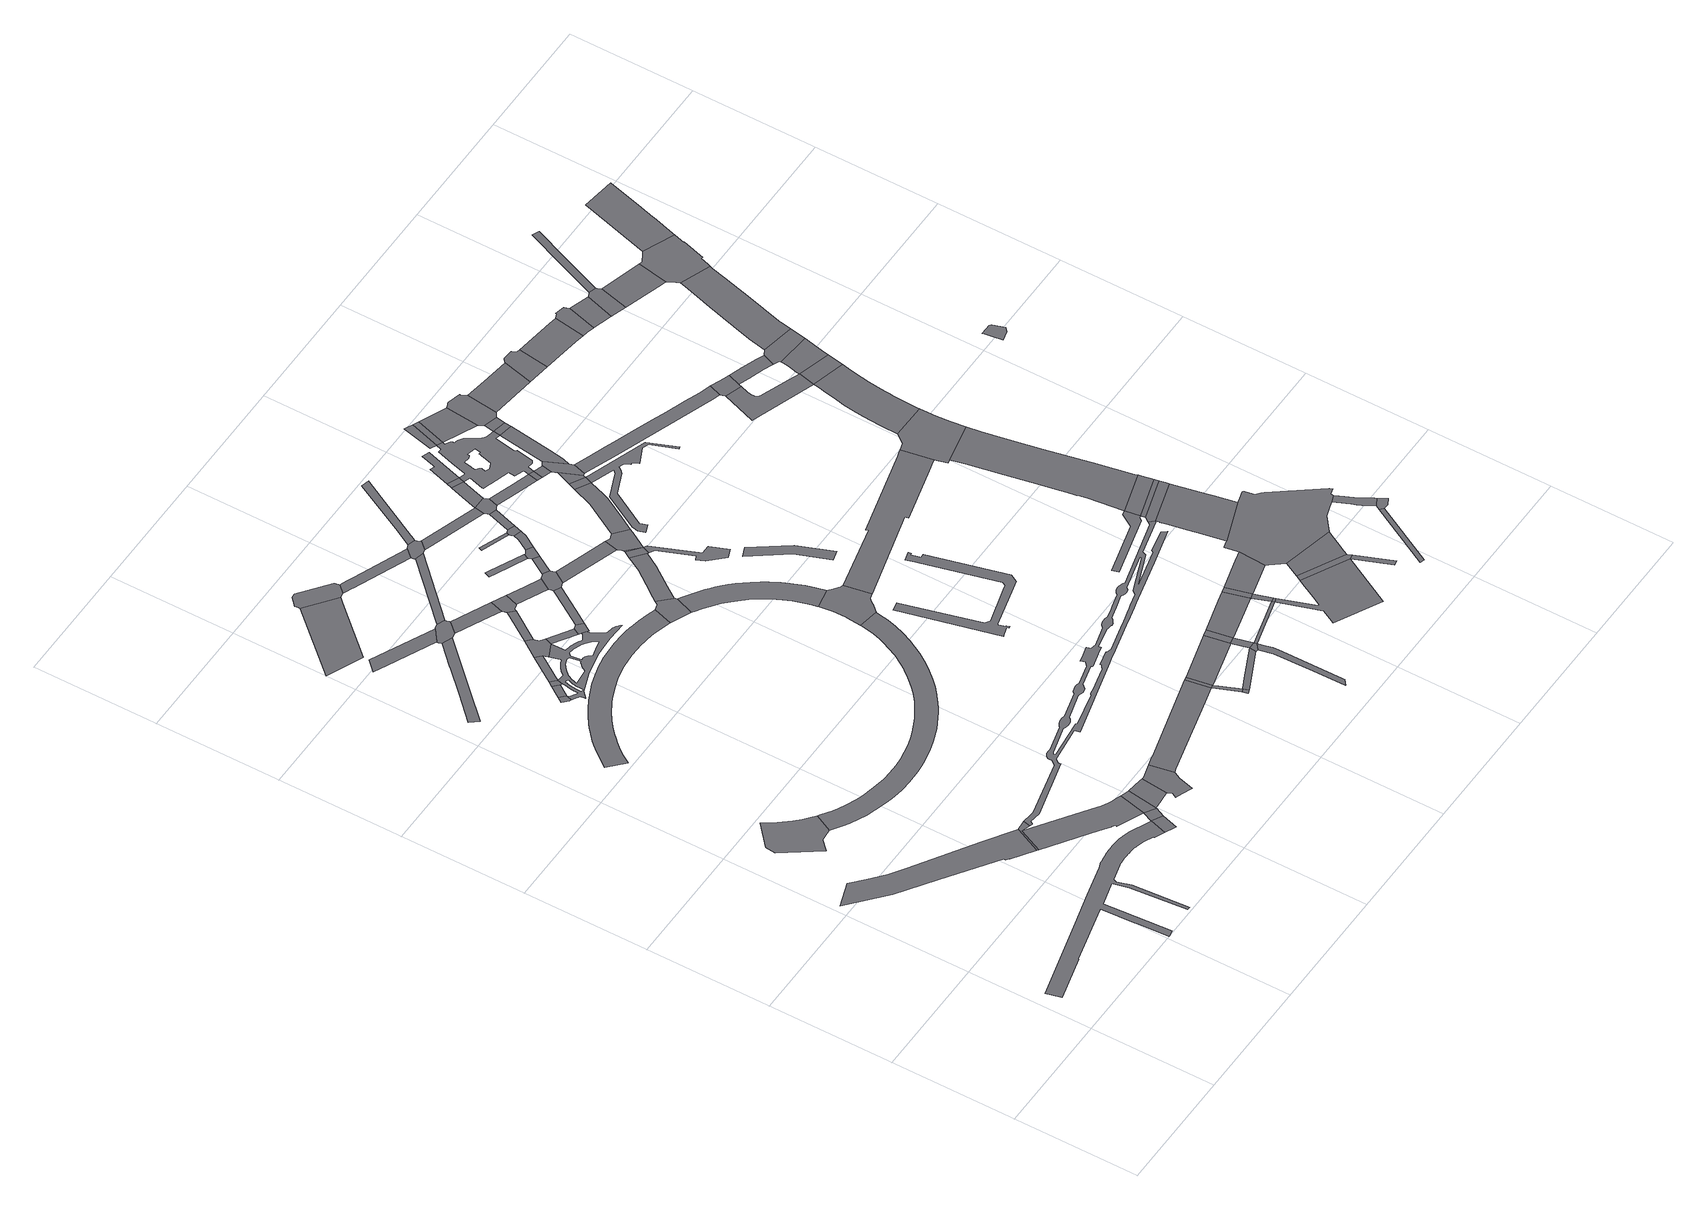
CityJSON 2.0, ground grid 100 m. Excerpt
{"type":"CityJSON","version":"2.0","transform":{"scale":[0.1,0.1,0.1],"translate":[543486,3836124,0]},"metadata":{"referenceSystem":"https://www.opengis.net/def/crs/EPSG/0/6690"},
"CityObjects":{
"road1":{"type":"Road","attributes":{"RoadStructureAttribute.sectionType":"1"},"geometry":[{"type":"MultiSurface","lod":"1","boundaries":[[[0,1,2,3,4,5,6,7,8,9,10,11,12,13,14,15,16,17,18,19,20,21,22,23,24,25,26,27,28,29,30,31,32,33,34,35,36,37,38,39,40,41,42,43,44,45,46,47,48,49,50,51,52,53,54,55,56,57,58,59,60,61,62,63,64,65,66,67,68,69]]]}]},
"road2":{"type":"Road","attributes":{"RoadStructureAttribute.sectionType":"1"},"geometry":[{"type":"MultiSurface","lod":"1","boundaries":[[[70,71,72,73,74,75,76,77,78,79,80,81,82,83,84,85]]]}]},
"road3":{"type":"Road","geometry":[{"type":"MultiSurface","lod":"1","boundaries":[[[86,87,88,89,90,91,92,93,94,95,96,97,98]]]}]},
"road4":{"type":"Road","attributes":{"RoadStructureAttribute.sectionType":"1"},"geometry":[{"type":"MultiSurface","lod":"1","boundaries":[[[99,85,84,100,101,102]]]}]},
"road5":{"type":"Road","geometry":[{"type":"MultiSurface","lod":"1","boundaries":[[[103,104,105,106,107,108,109,101,100,110,111,112,113,114,115,116,117,118]]]}]},
"road6":{"type":"Road","geometry":[{"type":"MultiSurface","lod":"1","boundaries":[[[69,68,119,120,121]]]}]},
"road7":{"type":"Road","attributes":{"RoadStructureAttribute.sectionType":"1"},"geometry":[{"type":"MultiSurface","lod":"1","boundaries":[[[122,123,124,125,126,127,128,129,130]]]}]},
"road8":{"type":"Road","geometry":[{"type":"MultiSurface","lod":"1","boundaries":[[[131,132,133,134,135]]]}]},
"road9":{"type":"Road","attributes":{"RoadStructureAttribute.sectionType":"1"},"geometry":[{"type":"MultiSurface","lod":"1","boundaries":[[[117,69,121,136]]]}]},
"road10":{"type":"Road","geometry":[{"type":"MultiSurface","lod":"1","boundaries":[[[137,131,135,138]]]}]},
"road11":{"type":"Road","geometry":[{"type":"MultiSurface","lod":"1","boundaries":[[[139,140,141,118,117,136,142,143]]]}]},
"road12":{"type":"Road","geometry":[{"type":"MultiSurface","lod":"1","boundaries":[[[144,137,138,145,146]]]}]},
"road13":{"type":"Road","attributes":{"RoadStructureAttribute.sectionType":"1"},"geometry":[{"type":"MultiSurface","lod":"1","boundaries":[[[147,148,149,150,151,152]]]}]},
"road14":{"type":"Road","attributes":{"function":"2","RoadStructureAttribute.sectionType":"1"},"geometry":[{"type":"MultiSurface","lod":"1","boundaries":[[[153,154,155,156,157]]]}]},
"road15":{"type":"Road","attributes":{"RoadStructureAttribute.sectionType":"1"},"geometry":[{"type":"MultiSurface","lod":"1","boundaries":[[[158,159,160,161,162,163,164,165,166,167,168,169,170,171,172,173,174,175,176,177,178,179,180,181,182,183,184,185,186,187,188,189,190,191,192,193,194,195,196,197,198,199,200,201,202,203,204,205,206,207,208,209,210]]]}]},
"road16":{"type":"Road","attributes":{"RoadStructureAttribute.sectionType":"1"},"geometry":[{"type":"MultiSurface","lod":"1","boundaries":[[[211,143,142,212,213,214,215,216]]]}]},
"road17":{"type":"Road","attributes":{"RoadStructureAttribute.sectionType":"1"},"geometry":[{"type":"MultiSurface","lod":"1","boundaries":[[[217,218,144,146,219]]]}]},
"road18":{"type":"Road","attributes":{"RoadStructureAttribute.sectionType":"1"},"geometry":[{"type":"MultiSurface","lod":"1","boundaries":[[[220,221,222,223,224,225,226,227,228,229,230,231,232,233,234,235,236,237,238,239,240,241,242,243,244,245,246,247,248,249,250,251,252,253,254,255,256,98,97,257,258,259,260,261,262,263,264,265,266,267,268,269,270,271,272,273,274,275,276,277,278,279,280,281,282,283,284,285,286,287,288,289,290]]]}]},
"road19":{"type":"Road","geometry":[{"type":"MultiSurface","lod":"1","boundaries":[[[291,292,293,294,216,215,295,296,297,298,299,300,301]]]}]},
"road20":{"type":"Road","geometry":[{"type":"MultiSurface","lod":"1","boundaries":[[[302,303,152,151,304,305,122,130,306,307,308,309,310,311]]]}]},
"road21":{"type":"Road","geometry":[{"type":"MultiSurface","lod":"1","boundaries":[[[312,217,219,313,314,315,316,317,318,319]]]}]},
"road22":{"type":"Road","attributes":{"RoadStructureAttribute.sectionType":"1"},"geometry":[{"type":"MultiSurface","lod":"1","boundaries":[[[145,320,321,322,323,324,325,326,327,328,329,330,331,135,134,332,333,334,335,336,337,338,339,340,341,342,343,344,345,346,347,348,349,350,351,352,353,354,355,356,357,358,359,360,361,362,363,364,365,366,314,313,367,368,369,370,371,372,373,374,375,146],[376,377,378,379,380,381,382,383,384,385,386,387,388,389,390,391,392,393,394,395,396],[397,398,399,400,401,402,403,404,405,406,407,408,409,410,411,412,413,414],[415,416,417,418,419,420,421,422,423,424,425,426,427,428,429,430,431,432,433,434]]]}]},
"road23":{"type":"Road","geometry":[{"type":"MultiSurface","lod":"1","boundaries":[[[435,436,437,438,439,440,153,157,441,442,443,444]]]}]},
"road24":{"type":"Road","attributes":{"RoadStructureAttribute.sectionType":"1"},"geometry":[{"type":"MultiSurface","lod":"1","boundaries":[[[315,314,445,446]]]}]},
"road25":{"type":"Road","attributes":{"RoadStructureAttribute.sectionType":"1"},"geometry":[{"type":"MultiSurface","lod":"1","boundaries":[[[308,307,447,448,449]]]}]},
"road26":{"type":"Road","attributes":{"RoadStructureAttribute.sectionType":"1"},"geometry":[{"type":"MultiSurface","lod":"1","boundaries":[[[450,312,319,451]]]}]},
"road27":{"type":"Road","geometry":[{"type":"MultiSurface","lod":"1","boundaries":[[[452,453,454,446,445,455,358,357,456,457,458]]]}]},
"road28":{"type":"Road","attributes":{"RoadStructureAttribute.sectionType":"1"},"geometry":[{"type":"MultiSurface","lod":"1","boundaries":[[[459,460,302,311,461]]]}]},
"road29":{"type":"Road","geometry":[{"type":"MultiSurface","lod":"1","boundaries":[[[449,448,462,463,450,451,464,465,466,467,468]]]}]},
"road30":{"type":"Road","attributes":{"RoadStructureAttribute.sectionType":"1"},"geometry":[{"type":"MultiSurface","lod":"1","boundaries":[[[469,470,442,441,471,472,473,474,475,476,477]]]}]},
"road31":{"type":"Road","attributes":{"RoadStructureAttribute.sectionType":"1"},"geometry":[{"type":"MultiSurface","lod":"1","boundaries":[[[478,479,452,458,480,481]]]}]},
"road32":{"type":"Road","attributes":{"RoadStructureAttribute.sectionType":"1"},"geometry":[{"type":"MultiSurface","lod":"1","boundaries":[[[482,483,484,291,301,485,486,487]]]}]},
"road33":{"type":"Road","attributes":{"RoadStructureAttribute.sectionType":"1"},"geometry":[{"type":"MultiSurface","lod":"1","boundaries":[[[488,468,467,489,490,491]]]}]},
"road34":{"type":"Road","geometry":[{"type":"MultiSurface","lod":"1","boundaries":[[[492,493,494,210,209,495,496,497,498,499,500,501]]]}]},
"road35":{"type":"Road","geometry":[{"type":"MultiSurface","lod":"1","boundaries":[[[502,503,504,491,490,505,506,478,481,507,508,509,510,511,512,513]]]}]},
"road36":{"type":"Road","geometry":[{"type":"MultiSurface","lod":"1","boundaries":[[[514,515,477,476,516,459,461,517,518,519,520,521,522]]]}]},
"road37":{"type":"Road","attributes":{"RoadStructureAttribute.sectionType":"1"},"geometry":[{"type":"MultiSurface","lod":"1","boundaries":[[[523,524,525,526,527,528,529]]]}]},
"road38":{"type":"Road","attributes":{"RoadStructureAttribute.sectionType":"1"},"geometry":[{"type":"MultiSurface","lod":"1","boundaries":[[[530,502,513,531]]]}]},
"road39":{"type":"Road","attributes":{"RoadStructureAttribute.sectionType":"1"},"geometry":[{"type":"MultiSurface","lod":"1","boundaries":[[[532,533,534,535,536,537,538,539,540,541,542,543,544,545,546,547,548,549,550,551,552,553,554,555,556,557,558,559,560,561,562,563,564,565,566,567,568,569,570,571,572,573,574,575,576,577,578,579,580,581,582,99,102,583,584,585,586,587,588,589,590,591,592,593,594,595,596,597,598,599,600,601,602,603,604,605,606,607,608],[609,610,611,612,613,614,615,616,617,618,619,620,621,622,623,624,625,626,627,628,629,630,631,632,633,634,635,636,637,638,639,640,641,642,643,644,645,646,647,648,649,650,651,652,653,654,655,656,657,658,659,660,661,662,663,664,665,666,667,668,669,670,671,672,673,674,675,676,677,678,679,680,681]]]}]},
"road40":{"type":"Road","attributes":{"RoadStructureAttribute.sectionType":"1"},"geometry":[{"type":"MultiSurface","lod":"1","boundaries":[[[682,683,684,685,686,687,688,689,690,691,692,693,694,695,696,697,698,699,700,701,499,498,702,703,704,705,706,707,708,709,710,711,712,713,714,715,716]]]}]},
"road41":{"type":"Road","attributes":{"RoadStructureAttribute.sectionType":"1"},"geometry":[{"type":"MultiSurface","lod":"1","boundaries":[[[717,718,719,720,721,492,501,722,723,724]]]}]},
"road42":{"type":"Road","geometry":[{"type":"MultiSurface","lod":"1","boundaries":[[[725,726,529,528,530,531,727]]]}]},
"road43":{"type":"Road","attributes":{"RoadStructureAttribute.sectionType":"1"},"geometry":[{"type":"MultiSurface","lod":"1","boundaries":[[[728,510,509,729,730]]]}]},
"road44":{"type":"Road","attributes":{"RoadStructureAttribute.sectionType":"1"},"geometry":[{"type":"MultiSurface","lod":"1","boundaries":[[[731,732,733,734,735]]]}]},
"road45":{"type":"Road","attributes":{"RoadStructureAttribute.sectionType":"1"},"geometry":[{"type":"MultiSurface","lod":"1","boundaries":[[[736,737,738,739,740,741]]]}]},
"road46":{"type":"Road","geometry":[{"type":"MultiSurface","lod":"1","boundaries":[[[742,482,487,738,737]]]}]},
"road47":{"type":"Road","geometry":[{"type":"MultiSurface","lod":"1","boundaries":[[[741,740,743,744]]]}]},
"road48":{"type":"Road","attributes":{"RoadStructureAttribute.sectionType":"1"},"geometry":[{"type":"MultiSurface","lod":"1","boundaries":[[[745,519,518,746,747,748,749]]]}]},
"road49":{"type":"Road","attributes":{"RoadStructureAttribute.sectionType":"1"},"geometry":[{"type":"MultiSurface","lod":"1","boundaries":[[[750,751,725,727,752,753]]]}]},
"road50":{"type":"Road","attributes":{"RoadStructureAttribute.sectionType":"1"},"geometry":[{"type":"MultiSurface","lod":"1","boundaries":[[[754,755,514,522,756,757,758,759]]]}]},
"road51":{"type":"Road","geometry":[{"type":"MultiSurface","lod":"1","boundaries":[[[760,761,716,715,762,763,764,765,766,220,290,767,768,769,770,771,772]]]}]},
"road52":{"type":"Road","geometry":[{"type":"MultiSurface","lod":"1","boundaries":[[[773,774,775,735,734,776,777,750,753,778]]]}]},
"road53":{"type":"Road","geometry":[{"type":"MultiSurface","lod":"1","boundaries":[[[779,717,724,780,781,782]]]}]},
"road54":{"type":"Road","attributes":{"RoadStructureAttribute.sectionType":"1"},"geometry":[{"type":"MultiSurface","lod":"1","boundaries":[[[783,779,782,784]]]}]},
"road55":{"type":"Road","attributes":{"RoadStructureAttribute.sectionType":"1"},"geometry":[{"type":"MultiSurface","lod":"1","boundaries":[[[785,773,778,786]]]}]},
"road56":{"type":"Road","attributes":{"RoadStructureAttribute.sectionType":"1"},"geometry":[{"type":"MultiSurface","lod":"1","boundaries":[[[787,788,789,790,741,744,791]]]}]},
"road57":{"type":"Road","attributes":{"RoadStructureAttribute.sectionType":"1"},"geometry":[{"type":"MultiSurface","lod":"1","boundaries":[[[792,742,737,793,794,795]]]}]},
"road58":{"type":"Road","geometry":[{"type":"MultiSurface","lod":"1","boundaries":[[[796,797,798,799,730,729,800,801,783,784,802,803]]]}]},
"road59":{"type":"Road","attributes":{"RoadStructureAttribute.sectionType":"1"},"geometry":[{"type":"MultiSurface","lod":"1","boundaries":[[[804,805,806,807,808,809,810,811,812,781,780]]]}]},
"road60":{"type":"Road","geometry":[{"type":"MultiSurface","lod":"1","boundaries":[[[749,748,813,785,786,814,815,816,817,818,819]]]}]},
"road61":{"type":"Road","attributes":{"RoadStructureAttribute.sectionType":"1"},"geometry":[{"type":"MultiSurface","lod":"1","boundaries":[[[820,821,822,823,824,825,826,827,828,829,830,831,832]]]}]},
"road62":{"type":"Road","attributes":{"RoadStructureAttribute.sectionType":"1"},"geometry":[{"type":"MultiSurface","lod":"1","boundaries":[[[833,834,835,836,837,838,839,840,841,842,843,844,845,846,847,848,849,850,851,852,853,854,855,856,857,858,859,860]]]}]},
"road63":{"type":"Road","attributes":{"RoadStructureAttribute.sectionType":"1"},"geometry":[{"type":"MultiSurface","lod":"1","boundaries":[[[861,862,749,819,863]]]}]},
"road64":{"type":"Road","attributes":{"RoadStructureAttribute.sectionType":"1"},"geometry":[{"type":"MultiSurface","lod":"1","boundaries":[[[864,865,866,867,868,869]]]}]},
"road65":{"type":"Road","geometry":[{"type":"MultiSurface","lod":"1","boundaries":[[[787,791,828,827,870]]]}]},
"road66":{"type":"Road","attributes":{"RoadStructureAttribute.sectionType":"1"},"geometry":[{"type":"MultiSurface","lod":"1","boundaries":[[[871,795,787,870]]]}]},
"road67":{"type":"Road","geometry":[{"type":"MultiSurface","lod":"1","boundaries":[[[872,861,863,873]]]}]},
"road68":{"type":"Road","geometry":[{"type":"MultiSurface","lod":"1","boundaries":[[[874,792,795,871]]]}]},
"road69":{"type":"Road","attributes":{"RoadStructureAttribute.sectionType":"1"},"geometry":[{"type":"MultiSurface","lod":"1","boundaries":[[[875,876,796,803,877,878,879,880,881]]]}]},
"road70":{"type":"Road","attributes":{"RoadStructureAttribute.sectionType":"1"},"geometry":[{"type":"MultiSurface","lod":"1","boundaries":[[[882,883,817,816,884,885,886]]]}]},
"road71":{"type":"Road","geometry":[{"type":"MultiSurface","lod":"1","boundaries":[[[887,888,889,890,872,873,891,892]]]}]},
"road72":{"type":"Road","geometry":[{"type":"MultiSurface","lod":"1","boundaries":[[[886,885,893,894]]]}]},
"road73":{"type":"Road","attributes":{"RoadStructureAttribute.sectionType":"1"},"geometry":[{"type":"MultiSurface","lod":"1","boundaries":[[[895,870,827,896]]]}]},
"road74":{"type":"Road","geometry":[{"type":"MultiSurface","lod":"1","boundaries":[[[897,875,881,898]]]}]},
"road75":{"type":"Road","attributes":{"RoadStructureAttribute.sectionType":"1"},"geometry":[{"type":"MultiSurface","lod":"1","boundaries":[[[899,900,874,871,901,902,903]]]}]},
"road76":{"type":"Road","attributes":{"RoadStructureAttribute.sectionType":"1"},"geometry":[{"type":"MultiSurface","lod":"1","boundaries":[[[894,893,904,905]]]}]},
"road77":{"type":"Road","attributes":{"RoadStructureAttribute.sectionType":"1"},"geometry":[{"type":"MultiSurface","lod":"1","boundaries":[[[906,907,897,898,908]]]}]},
"road78":{"type":"Road","attributes":{"RoadStructureAttribute.sectionType":"1"},"geometry":[{"type":"MultiSurface","lod":"1","boundaries":[[[909,910,911,912,913,914,915,916,873,863,917,918,919,920,921,922,923,924,925,926,927,886,894,928,929,930,931,932,933,934,935,936,937,938,939,940,941,942,943,944,945,946,947,948,949,950,951,952,953,954],[955,956,957,958,959,960,961,962,963,964,965,966,967,968,969,970,971,972,973,974,975]]]}]},
"road79":{"type":"Road","geometry":[{"type":"MultiSurface","lod":"1","boundaries":[[[976,977,978,979,905,904,980,981,906,908,982,983,984,985]]]}]},
"road80":{"type":"Road","attributes":{"RoadStructureAttribute.sectionType":"1"},"geometry":[{"type":"MultiSurface","lod":"1","boundaries":[[[986,987,988,909,989]]]}]},
"road81":{"type":"Road","attributes":{"RoadStructureAttribute.sectionType":"1"},"geometry":[{"type":"MultiSurface","lod":"1","boundaries":[[[990,991,992,993,994,995,996,997,998,999,1000,1001,1002,1003,1004,1005,1006,1007,1008,1009,1010,1011,1012,898,881]]]}]},
"road82":{"type":"Road","geometry":[{"type":"MultiSurface","lod":"1","boundaries":[[[989,909,954,1013]]]}]},
"road83":{"type":"Road","attributes":{"RoadStructureAttribute.sectionType":"1"},"geometry":[{"type":"MultiSurface","lod":"1","boundaries":[[[1014,903,895,1015]]]}]},
"road84":{"type":"Road","geometry":[{"type":"MultiSurface","lod":"1","boundaries":[[[1016,899,903,1014]]]}]},
"road85":{"type":"Road","geometry":[{"type":"MultiSurface","lod":"1","boundaries":[[[1015,895,896,1017]]]}]},
"road86":{"type":"Road","attributes":{"RoadStructureAttribute.sectionType":"1"},"geometry":[{"type":"MultiSurface","lod":"1","boundaries":[[[1018,1019,1020,1021,1022,772,771,1023,1024,1025,1026,1027]]]}]},
"road87":{"type":"Road","attributes":{"RoadStructureAttribute.sectionType":"1"},"geometry":[{"type":"MultiSurface","lod":"1","boundaries":[[[936,976,985,1028,1029,1030]]]}]},
"road88":{"type":"Road","attributes":{"RoadStructureAttribute.sectionType":"1"},"geometry":[{"type":"MultiSurface","lod":"1","boundaries":[[[1013,954,1031,1032]]]}]},
"road89":{"type":"Road","geometry":[{"type":"MultiSurface","lod":"1","boundaries":[[[937,936,1030,1033]]]}]},
"road90":{"type":"Road","attributes":{"RoadStructureAttribute.sectionType":"1"},"geometry":[{"type":"MultiSurface","lod":"1","boundaries":[[[1034,1035,1036,1016,1014,1037,1038]]]}]},
"road91":{"type":"Road","attributes":{"RoadStructureAttribute.sectionType":"1"},"geometry":[{"type":"MultiSurface","lod":"1","boundaries":[[[1039,1040,937,1033,1041]]]}]},
"road92":{"type":"Road","geometry":[{"type":"MultiSurface","lod":"1","boundaries":[[[1042,1043,1044,1045,1046,1047,1048,1017,896,1049,1050,1051,1052,1053,1054,1055,1056,1057,1058]]]}]},
"road93":{"type":"Road","geometry":[{"type":"MultiSurface","lod":"1","boundaries":[[[1059,1060,1061,1032,1031,1062,1039,1041,1063,1064,1065,1066,1067,1068,1069]]]}]},
"road94":{"type":"Road","geometry":[{"type":"MultiSurface","lod":"1","boundaries":[[[1070,1071,1072,1073,1074,1075,1076,1077]]]}]},
"road95":{"type":"Road","geometry":[{"type":"MultiSurface","lod":"1","boundaries":[[[1078,1058,1057,1079,1080]]]}]},
"road96":{"type":"Road","attributes":{"RoadStructureAttribute.sectionType":"1"},"geometry":[{"type":"MultiSurface","lod":"1","boundaries":[[[1081,1082,1083,1084,1085,1086,1087,1088,984,983,1089,1090,1091,1092,1093]]]}]},
"road97":{"type":"Road","geometry":[{"type":"MultiSurface","lod":"1","boundaries":[[[1094,1078,1080,1095,1096,1097,1098]]]}]},
"road98":{"type":"Road","attributes":{"RoadStructureAttribute.sectionType":"1"},"geometry":[{"type":"MultiSurface","lod":"1","boundaries":[[[1099,1066,1065,1100,1101]]]}]},
"road99":{"type":"Road","attributes":{"RoadStructureAttribute.sectionType":"1"},"geometry":[{"type":"MultiSurface","lod":"1","boundaries":[[[1079,1057,1102,1103,1104,1105]]]}]},
"road100":{"type":"Road","attributes":{"function":"3","RoadStructureAttribute.sectionType":"7"},"geometry":[{"type":"MultiSurface","lod":"1","boundaries":[[[1106,1107,1108,608,1109,1110,1111,1112,1113,1114,1115,1116]]]}]},
"road101":{"type":"Road","geometry":[{"type":"MultiSurface","lod":"1","boundaries":[[[1117,1118,1119,532,608,1108]]]}]},
"road102":{"type":"Road","attributes":{"function":"3","RoadStructureAttribute.sectionType":"1"},"geometry":[{"type":"MultiSurface","lod":"1","boundaries":[[[1120,1077,1119,1118]]]}]},
"road103":{"type":"Road","geometry":[{"type":"MultiSurface","lod":"1","boundaries":[[[1121,1122,1123,1070,1077,1120]]]}]},
"road104":{"type":"Road","geometry":[{"type":"MultiSurface","lod":"1","boundaries":[[[1124,1125,1126,1127,1128,1129,1130,1116,1115,1131,1132,1133,1134,1034,1038,1135,1094,1098,1136,1137,1138,1139,1140,1141,1142,1143,1144]]]}]},
"road105":{"type":"Road","geometry":[{"type":"MultiSurface","lod":"1","boundaries":[[[1145,1146,1101,1100,1147,1148,1149,1150,1151,1152]]]}]},
"road106":{"type":"Road","attributes":{"function":"3","RoadStructureAttribute.sectionType":"1"},"geometry":[{"type":"MultiSurface","lod":"1","boundaries":[[[1153,1154,1155,1156,1157,1158,1159,1160,1161,1162,1163,1164,1165,1166,1167,1168,1169,1170,1070,1123]]]}]},
"road107":{"type":"Road","attributes":{"RoadStructureAttribute.sectionType":"1"},"geometry":[{"type":"MultiSurface","lod":"1","boundaries":[[[1171,1172,1173,1174]]]}]},
"road108":{"type":"Road","geometry":[{"type":"MultiSurface","lod":"1","boundaries":[[[1175,1176,1177,1178,1018,1027,1179,1161,1160,1180,1181,1182,1183]]]}]},
"road109":{"type":"Road","geometry":[{"type":"MultiSurface","lod":"1","boundaries":[[[1184,1185,1093,1092,1186,1187,1188,1189]]]}]},
"road110":{"type":"Road","attributes":{"RoadStructureAttribute.sectionType":"1"},"geometry":[{"type":"MultiSurface","lod":"1","boundaries":[[[1186,1190,1191,1192,1193,1194,1195,1196,1197,1198,1199,1200,1187]]]}]},
"road111":{"type":"Road","attributes":{"RoadStructureAttribute.sectionType":"1"},"geometry":[{"type":"MultiSurface","lod":"1","boundaries":[[[1201,1202,1148,1147,1203,1204,1205,1206,1207]]]}]},
"road112":{"type":"Road","attributes":{"RoadStructureAttribute.sectionType":"1"},"geometry":[{"type":"MultiSurface","lod":"1","boundaries":[[[1208,1209,1210,1139,1138,1211,1212,1213,1214,1215,1216]]]}]},
"road113":{"type":"Road","geometry":[{"type":"MultiSurface","lod":"1","boundaries":[[[1216,1215,1171,1174,1217,1218]]]}]},
"road114":{"type":"Road","attributes":{"function":"3","RoadStructureAttribute.sectionType":"1"},"geometry":[{"type":"MultiSurface","lod":"1","boundaries":[[[1191,1219,1220,1221,1222,1223,1224,1225,1226,1227,1228,1229,1175,1183,1230,1231,1232,1233,1234,1235,1236,1237,1238,1239,1240]]]}]},
"road115":{"type":"Road","attributes":{"RoadStructureAttribute.sectionType":"1"},"geometry":[{"type":"MultiSurface","lod":"1","boundaries":[[[1241,1242,1189,1188,1243,1244,1245,1246]]]}]},
"road116":{"type":"Road","geometry":[{"type":"MultiSurface","lod":"1","boundaries":[[[1247,1248,1207,1206,1249,1250,1251,1252,1253,1254]]]}]},
"road117":{"type":"Road","geometry":[{"type":"MultiSurface","lod":"1","boundaries":[[[1192,1191,1240,1255,1256]]]}]},
"road118":{"type":"Road","attributes":{"function":"3","RoadStructureAttribute.sectionType":"1"},"geometry":[{"type":"MultiSurface","lod":"1","boundaries":[[[1257,1258,1259,1260,1192,1256,1261,1262,1263]]]}]},
"road119":{"type":"Road","attributes":{"RoadStructureAttribute.sectionType":"1"},"geometry":[{"type":"MultiSurface","lod":"1","boundaries":[[[1252,1251,1264,1265,1266]]]}]},
"road120":{"type":"Road","geometry":[{"type":"MultiSurface","lod":"1","boundaries":[[[1267,1246,1245,1268,1257,1263,1269]]]}]},
"road121":{"type":"Road","geometry":[{"type":"MultiSurface","lod":"1","boundaries":[[[1270,1271,1272,1266,1265,1273,1274,1275,1276,1277]]]}]},
"road122":{"type":"Road","attributes":{"function":"3","RoadStructureAttribute.sectionType":"1"},"geometry":[{"type":"MultiSurface","lod":"1","boundaries":[[[1278,1279,1280,1281,1282,1283,1284,1267,1269,1285,1286,1287,1288,1289,1290,1291]]]}]},
"road123":{"type":"Road","attributes":{"RoadStructureAttribute.sectionType":"1"},"geometry":[{"type":"MultiSurface","lod":"1","boundaries":[[[1292,1274,1273,1293,1294,1295]]]}]},
"road124":{"type":"Road","attributes":{"RoadStructureAttribute.sectionType":"1"},"geometry":[{"type":"MultiSurface","lod":"1","boundaries":[[[1296,1297,1270,1277,1298,1299]]]}]},
"road125":{"type":"Road","geometry":[{"type":"MultiSurface","lod":"1","boundaries":[[[1300,1301,1302,1303,1304,1305,1306,1307,1308,1309,1310]]]}]},
"road126":{"type":"Road","geometry":[{"type":"MultiSurface","lod":"1","boundaries":[[[1311,1312,1313,1295,1294,1314,1278,1291,1315,1316,1317,1318,1319,1320]]]}]},
"road127":{"type":"Road","attributes":{"function":"3","RoadStructureAttribute.sectionType":"1"},"geometry":[{"type":"MultiSurface","lod":"1","boundaries":[[[1321,1322,1311,1320,1323,1324,1325,1326,1327]]]}]}
},
"vertices":[
[1864,686,0],[1708,756,0],[1650,772,0],[1615,779,0],[1586,782,0],[1565,783,0],[1534,785,0],[1514,784,0],[1492,785,0],[1488,785,0],[1480,784,0],[1459,783,0],[1443,782,0],[1424,780,0],[1408,778,0],[1393,776,0],[1379,772,0],[1368,771,0],[1360,769,0],[1347,765,0],[1331,761,0],[1312,755,0],[1052,689,0],[782,619,0],[117,449,0],[148,327,0],[510,420,0],[510,424,0],[975,540,0],[988,543,0],[1006,272,0],[1007,257,0],[1023,2,0],[1077,13,0],[1050,410,0],[1041,550,0],[1041,553,0],[1234,602,0],[1267,475,0],[1305,26,0],[1332,26,0],[1295,478,0],[1264,584,0],[1271,606,0],[1273,612,0],[1405,645,0],[1419,648,0],[1433,649,0],[1449,651,0],[1464,652,0],[1479,652,0],[1489,653,0],[1493,653,0],[1508,652,0],[1522,652,0],[1537,651,0],[1552,650,0],[1563,649,0],[1577,648,0],[1592,645,0],[1605,643,0],[1614,641,0],[1621,640,0],[1679,624,0],[1759,590,0],[1755,580,0],[1759,578,0],[1773,572,0],[1833,544,0],[1876,681,0],
[1085,1574,0],[610,1877,0],[486,1957,0],[369,2061,0],[266,2156,0],[59,2083,0],[343,1832,0],[623,1640,0],[1035,1355,0],[1031,1350,0],[1034,1342,0],[1064,1321,0],[1059,1320,0],[1126,1274,0],[1223,1207,0],[1323,1420,0],
[654,2697,0],[610,2735,0],[564,2783,0],[495,2864,0],[450,2926,0],[425,2966,0],[252,2813,0],[245,2729,0],[445,2440,0],[519,2515,0],[554,2518,0],[619,2522,0],[694,2666,0],
[1405,1429,0],[1234,1199,0],[1323,1392,0],[1392,1369,0],
[1912,1001,0],[1889,1010,0],[1865,1020,0],[1840,1034,0],[1815,1048,0],[1793,1062,0],[1646,1165,0],[1381,1097,0],[1485,1023,0],[1601,942,0],[1684,884,0],[1689,885,0],[1713,867,0],[1707,856,0],[1912,765,0],[1964,984,0],
[1904,511,0],[1918,505,0],[1960,638,0],
[687,5723,0],[531,5561,0],[517,5547,0],[348,5372,0],[158,5177,0],[206,5113,0],[404,5317,0],[588,5506,0],[770,5692,0],
[684,4772,0],[657,4733,0],[700,4691,0],[712,4685,0],[728,4731,0],
[1993,711,0],
[748,4867,0],[791,4824,0],
[2028,962,0],[2027,965,0],[1993,974,0],[1999,724,0],[2033,965,0],
[773,4904,0],[807,4818,0],[816,4861,0],
[362,6035,0],[292,6069,0],[210,5985,0],[314,5935,0],[679,5761,0],[778,5837,0],
[448,6730,0],[4,6239,0],[287,6117,0],[642,6504,0],[682,6547,0],
[1665,4662,0],[1586,4682,0],[1512,4697,0],[1506,4698,0],[1449,4705,0],[1410,4709,0],[1317,4713,0],[1219,4709,0],[1168,4703,0],[1116,4697,0],[1088,4691,0],[999,4669,0],[909,4640,0],[773,4581,0],[708,4545,0],[646,4505,0],[589,4465,0],[553,4437,0],[545,4430,0],[512,4402,0],[465,4359,0],[438,4330,0],[398,4286,0],[360,4238,0],[330,4198,0],[300,4154,0],[421,4040,0],[427,4049,0],[461,4102,0],[510,4167,0],[542,4204,0],[565,4227,0],[604,4266,0],[649,4308,0],[697,4345,0],[769,4393,0],[821,4424,0],[840,4433,0],[893,4460,0],[977,4493,0],[1051,4516,0],[1100,4528,0],[1167,4540,0],[1220,4546,0],[1286,4550,0],[1351,4550,0],[1399,4548,0],[1450,4542,0],[1470,4540,0],[1544,4527,0],[1622,4507,0],[1687,4486,0],[1738,4639,0],
[2159,947,0],[2010,719,0],[2011,719,0],[2151,730,0],[2156,731,0],[2176,944,0],
[914,5112,0],[849,5016,0],[957,5069,0],
[2367,3358,0],[2365,3342,0],[2364,3341,0],[2344,3238,0],[2327,3179,0],[2309,3130,0],[2290,3084,0],[2254,3007,0],[2216,2944,0],[2174,2883,0],[2173,2881,0],[2127,2823,0],[2067,2758,0],[2022,2716,0],[1960,2665,0],[1914,2633,0],[1872,2606,0],[1828,2580,0],[1753,2544,0],[1702,2523,0],[1654,2506,0],[1603,2490,0],[1561,2480,0],[1514,2470,0],[1471,2464,0],[1450,2460,0],[1383,2455,0],[1298,2454,0],[1232,2458,0],[1150,2469,0],[1086,2482,0],[1024,2499,0],[969,2517,0],[887,2550,0],[830,2578,0],[789,2601,0],[717,2649,0],[704,2466,0],[752,2438,0],[814,2407,0],[878,2379,0],[950,2354,0],[1039,2327,0],[1106,2314,0],[1130,2309,0],[1210,2298,0],[1297,2293,0],[1412,2295,0],[1473,2302,0],[1522,2307,0],[1620,2329,0],[1710,2356,0],[1820,2398,0],[1912,2444,0],[1953,2468,0],[1982,2485,0],[2039,2525,0],[2053,2536,0],[2092,2566,0],[2148,2614,0],[2200,2666,0],[2255,2728,0],[2303,2788,0],[2360,2871,0],[2395,2933,0],[2426,2994,0],[2460,3075,0],[2486,3151,0],[2507,3227,0],[2522,3313,0],[2525,3329,0],
[2312,974,0],[2219,949,0],[2215,948,0],[2190,941,0],[2174,692,0],[2154,655,0],[2201,636,0],[2285,601,0],[2322,730,0],[2331,750,0],[2348,783,0],
[821,5845,0],[785,5838,0],[680,5756,0],[682,5746,0],[803,5697,0],[811,5699,0],[890,5783,0],[889,5789,0],[884,5810,0],[881,5821,0],
[1009,5251,0],[970,5030,0],[1082,5082,0],[1106,5138,0],[1062,5166,0],[1059,5180,0],[1055,5196,0],[1052,5209,0],
[808,4799,0],[802,4771,0],[801,4763,0],[794,4727,0],[794,4715,0],[793,4696,0],[792,4687,0],[792,4677,0],[786,4680,0],[781,4683,0],[760,4696,0],[737,4709,0],[722,4680,0],[728,4676,0],[755,4658,0],[757,4657,0],[765,4653,0],[770,4651,0],[778,4617,0],[778,4606,0],[824,4652,0],[891,4677,0],[981,4712,0],[1164,4753,0],[1230,4756,0],[1346,4762,0],[1491,4754,0],[1483,4767,0],[1474,4775,0],[1462,4786,0],[1448,4793,0],[1435,4800,0],[1391,4806,0],[1369,4816,0],[1353,4847,0],[1314,4914,0],[1313,4921,0],[1319,4930,0],[1283,4953,0],[1266,4938,0],[1233,4915,0],[1219,4922,0],[1206,4928,0],[1181,4939,0],[1138,4955,0],[1085,4962,0],[1085,4963,0],[997,4947,0],[992,4939,0],[968,4930,0],[936,4909,0],[901,4885,0],[891,4870,0],[881,4854,0],[877,4854,0],[847,4856,0],[858,4798,0],[848,4770,0],[843,4745,0],[842,4742,0],[841,4735,0],[840,4732,0],[838,4695,0],[837,4671,0],[827,4665,0],[821,4666,0],[817,4670,0],[818,4695,0],[819,4721,0],[820,4724,0],[820,4731,0],[821,4739,0],[822,4748,0],[829,4783,0],[836,4807,0],[846,4809,0],[855,4804,0],[1071,4838,0],[1058,4906,0],[1066,4914,0],[1081,4927,0],[1129,4922,0],[1175,4904,0],[1185,4898,0],[1215,4880,0],[1248,4851,0],[1268,4825,0],[1273,4813,0],[1200,4794,0],[1146,4780,0],[1124,4807,0],[1102,4822,0],[1082,4826,0],[1074,4822,0],[1074,4825,0],[922,4849,0],[931,4860,0],[974,4894,0],[1009,4908,0],[1026,4909,0],[1037,4904,0],[1041,4902,0],[1053,4835,0],[1055,4820,0],[1052,4820,0],[1036,4812,0],[1035,4811,0],[1011,4787,0],[991,4751,0],[867,4738,0],[868,4744,0],[870,4752,0],[873,4762,0],[876,4777,0],[900,4821,0],
[541,6835,0],[533,6834,0],[503,6830,0],[441,6770,0],[445,6746,0],[447,6737,0],[721,6553,0],[779,6616,0],[771,6650,0],[770,6657,0],
[1259,4969,0],[1287,5021,0],
[1017,5601,0],[1161,5532,0],[1196,5638,0],
[1172,5494,0],[1216,5450,0],
[1324,5029,0],[1310,5026,0],[1301,5024,0],[1277,4957,0],[1328,4924,0],[1337,4939,0],[1368,4987,0],
[1263,6296,0],[830,5854,0],[1334,6280,0],
[1163,5526,0],[1170,5503,0],[1226,5465,0],[1230,5470,0],[1262,5479,0],[1271,5481,0],[1305,5586,0],
[890,6570,0],[844,6589,0],[750,6541,0],[787,6526,0],[813,6515,0],[859,6496,0],[864,6494,0],[1254,6334,0],[1311,6396,0],
[1516,5330,0],[1444,5216,0],[1445,5106,0],[1570,5301,0],
[3119,1184,0],[2386,992,0],[2382,993,0],[2380,795,0],[3020,956,0],[3154,989,0],
[1441,5521,0],[1442,5399,0],[1507,5368,0],[1563,5463,0],
[1804,4681,0],[1786,4656,0],[1783,4651,0],[1758,4456,0],[1787,4443,0],[1825,4425,0],[1846,4414,0],[1903,4563,0],[1899,4577,0],[1897,4585,0],
[1608,5481,0],[1606,5478,0],[1570,5465,0],[1508,5362,0],[1514,5337,0],[1572,5305,0],[1606,5315,0],[1611,5317,0],[1673,5413,0],[1671,5418,0],[1662,5449,0],[1660,5454,0],
[1348,6412,0],[1333,6406,0],[1260,6307,0],[1352,6286,0],[1368,6290,0],[1424,6355,0],[1423,6356,0],[1411,6382,0],[1405,6394,0],
[1438,5808,0],[1409,5821,0],[1398,5799,0],[1388,5776,0],[1438,5753,0],[1676,5644,0],[1695,5684,0],
[1689,5614,0],[1739,5584,0],
[4242,2186,0],[4225,2163,0],[3674,2019,0],[3660,2026,0],[3653,2030,0],[3629,2037,0],[3604,2037,0],[3580,2030,0],[3564,2020,0],[3547,2003,0],[3441,1976,0],[3411,1968,0],[3403,1966,0],[3339,1950,0],[3318,1957,0],[3285,1956,0],[3259,1948,0],[3240,1933,0],[3233,1924,0],[3208,1917,0],[3072,1880,0],[3027,1890,0],[3017,1924,0],[2945,1906,0],[2889,1892,0],[2898,1855,0],[2870,1828,0],[2706,1788,0],[2691,1796,0],[2666,1797,0],[2642,1790,0],[2622,1783,0],[2602,1763,0],[2393,1709,0],[2371,1716,0],[2340,1715,0],[2312,1706,0],[2293,1692,0],[2285,1682,0],[2073,1627,0],[2050,1632,0],[2029,1628,0],[2008,1617,0],[1995,1601,0],[1993,1581,0],[1995,1562,0],[1979,1547,0],[1968,1529,0],[1966,1526,0],[1511,1415,0],[1481,1419,0],[1414,1362,0],[1421,1368,0],[1431,1388,0],[1520,1373,0],[1998,1494,0],[1997,1516,0],[2022,1546,0],[2313,1583,0],[2324,1541,0],[2981,1710,0],[3017,1719,0],[3056,1727,0],[3339,1798,0],[3420,1818,0],[3506,1839,0],[3553,1851,0],[3939,1947,0],[4238,2022,0],[4210,2059,0],[4031,2022,0],[4016,2004,0],[3678,1922,0],[3973,2035,0],[3984,2066,0],[4266,2138,0],[4279,2146,0],[3929,2047,0],[3846,2013,0],[3640,1935,0],[3636,1932,0],[3615,1902,0],[3510,1876,0],[3485,1870,0],[3438,1858,0],[3394,1847,0],[3327,1830,0],[3298,1823,0],[3090,1771,0],[3082,1775,0],[3066,1780,0],[3057,1783,0],[3055,1791,0],[2931,1759,0],[2933,1751,0],[2929,1748,0],[2901,1724,0],[2698,1676,0],[2693,1676,0],[2663,1670,0],[2653,1662,0],[2382,1601,0],[2370,1610,0],[2058,1575,0],[2050,1585,0],[2063,1593,0],[2290,1654,0],[2308,1646,0],[2311,1644,0],[2318,1642,0],[2329,1641,0],[2348,1641,0],[2370,1646,0],[2386,1657,0],[2400,1675,0],[2607,1730,0],[2630,1723,0],[2651,1718,0],[2682,1725,0],[2700,1741,0],[2713,1760,0],[2885,1800,0],[2889,1787,0],[2922,1795,0],[3045,1827,0],[3073,1834,0],[3070,1854,0],[3238,1893,0],[3255,1885,0],[3268,1884,0],[3284,1883,0],[3284,1880,0],[3314,1887,0],[3313,1889,0],[3320,1893,0],[3330,1899,0],[3340,1908,0],[3342,1911,0],[3347,1918,0],[3428,1940,0],[3432,1941,0],[3449,1945,0],[3555,1974,0],[3564,1968,0],[3569,1966,0],[3586,1960,0],[3605,1959,0],[3627,1964,0],[3643,1982,0],[3928,2055,0],
[2514,3745,0],[2501,3806,0],[2479,3881,0],[2459,3935,0],[2440,3981,0],[2413,4040,0],[2374,4112,0],[2344,4159,0],[2305,4217,0],[2273,4259,0],[2239,4299,0],[2204,4337,0],[2177,4363,0],[2163,4377,0],[2137,4400,0],[2110,4424,0],[2081,4446,0],[2062,4459,0],[2007,4500,0],[1951,4537,0],[1869,4401,0],[1925,4365,0],[1989,4317,0],[2030,4283,0],[2094,4220,0],[2161,4143,0],[2201,4085,0],[2244,4016,0],[2282,3940,0],[2310,3875,0],[2333,3808,0],[2350,3743,0],[2358,3708,0],[2360,3699,0],[2518,3728,0],
[2055,5050,0],[2040,5024,0],[1987,4932,0],[1866,4766,0],[1849,4746,0],[1965,4685,0],[2083,4850,0],[2154,4967,0],
[1740,5698,0],[1706,5679,0],[1790,5668,0],
[1902,5336,0],[2072,5165,0],[2096,5271,0],
[1583,5978,0],[1578,5965,0],[1573,5953,0],[1794,5872,0],[1805,5894,0],
[3196,958,0],[3180,995,0],[3155,987,0],[3168,957,0],[3234,789,0],[3259,800,0],
[3145,1190,0],
[3247,745,0],[3278,759,0],
[1432,6352,0],[1433,6269,0],[1868,6127,0],[1874,6125,0],[1887,6204,0],
[1809,5834,0],[1794,5788,0],[1852,5770,0],[1867,5815,0],
[1648,6977,0],[1430,6566,0],[1428,6435,0],[1432,6443,0],[1706,6954,0],[1709,6960,0],
[2596,3665,0],[2545,3707,0],[2373,3598,0],[2375,3589,0],[2377,3488,0],[2374,3443,0],[2371,3396,0],[2576,3388,0],[2591,3406,0],[2616,3436,0],[2636,3442,0],[2658,3447,0],[2620,3657,0],
[1831,5902,0],[1810,5893,0],[1809,5893,0],[1796,5868,0],[1801,5855,0],[1889,5883,0],
[2085,5104,0],[2165,4961,0],[2187,5020,0],[2186,5020,0],
[2092,5117,0],[2187,5021,0],
[1890,6086,0],[1949,6070,0],
[3613,963,0],[3611,962,0],[3351,843,0],[3264,803,0],[3605,911,0],
[3544,1294,0],[3187,997,0],[3567,1093,0],[3579,1096,0],
[2181,5272,0],[2170,5269,0],[2136,5258,0],[2121,5263,0],[2075,5158,0],[2088,5127,0],[2270,5157,0],[2286,5186,0],
[2208,4937,0],[2315,4665,0],[2282,4650,0],[2308,4586,0],[2419,4471,0],[2492,4502,0],[2435,4645,0],[2362,4644,0],[2216,5003,0],
[1884,6099,0],[1961,6076,0],[1984,6088,0],[1986,6089,0],[2010,6164,0],[1997,6189,0],[1991,6201,0],
[3709,270,0],[3703,756,0],[3702,783,0],[3701,831,0],[3686,893,0],[3677,933,0],[3676,936,0],[3675,943,0],[3626,902,0],[3653,792,0],[3660,503,0],[3665,214,0],[3709,247,0],
[3111,3415,0],[3125,3419,0],[3120,3440,0],[3050,3422,0],[3069,3353,0],[3076,3323,0],[3227,2735,0],[3214,2708,0],[3169,2696,0],[2878,2617,0],[2841,2641,0],[2677,3259,0],[2606,3244,0],[2804,2464,0],[2812,2468,0],[2886,2490,0],[2890,2474,0],[2902,2477,0],[2896,2503,0],[2887,2501,0],[2874,2552,0],[2878,2560,0],[3186,2639,0],[3287,2664,0],[3318,2725,0],[3159,3344,0],[3130,3340,0],[3123,3369,0],
[1960,6439,0],[1925,6328,0],[2052,6397,0],
[2483,4392,0],[2687,4107,0],[2787,3845,0],[2866,3864,0],[2758,4145,0],[2559,4423,0],
[3669,962,0],
[3631,1111,0],
[1974,6485,0],[2066,6443,0],
[3596,1308,0],
[2399,5709,0],[2335,5543,0],[2347,5295,0],[2446,5472,0],[2454,5487,0],[2469,5520,0],[2512,5645,0],
[2185,6107,0],[2176,6110,0],[2160,6031,0],[2332,5974,0],[2350,6054,0],
[2104,6769,0],[2070,6659,0],[2064,6642,0],[2027,6657,0],[2128,6641,0],[2161,6748,0],
[2373,5960,0],[2392,6040,0],
[4063,1064,0],[4069,1046,0],
[2422,5769,0],[2534,5706,0],
[3959,1403,0],[3870,1379,0],[3873,1169,0],[4012,1204,0],[4012,1202,0],
[2451,5934,0],[2467,6016,0],
[2471,5897,0],[2469,5890,0],[2542,5729,0],
[2244,6740,0],[2228,6692,0],[2198,6694,0],[2160,6565,0],[2121,6436,0],[2119,6434,0],[2116,6431,0],[2093,6436,0],[2106,6380,0],[2070,6260,0],[2072,6250,0],[2118,6235,0],[2133,6231,0],[2291,6180,0],[2286,6130,0],[2351,6106,0],[2359,6103,0],[2361,6093,0],[2358,6080,0],[2406,6096,0],[2451,6089,0],[2474,6104,0],[2497,6239,0],[2482,6257,0],[2506,6385,0],[2507,6395,0],[2513,6427,0],[2556,6418,0],[2563,6473,0],[2498,6487,0],[2481,6495,0],[2477,6497,0],[2467,6509,0],[2455,6521,0],[2414,6588,0],[2396,6613,0],[2379,6628,0],[2359,6640,0],[2341,6645,0],[2328,6650,0],[2331,6663,0],[2323,6673,0],[2313,6682,0],[2293,6690,0],[2280,6697,0],[2290,6719,0],[2285,6510,0],[2355,6495,0],[2345,6448,0],[2330,6450,0],[2328,6441,0],[2320,6414,0],[2320,6412,0],[2299,6337,0],[2291,6333,0],[2249,6314,0],[2217,6327,0],[2224,6357,0],[2226,6368,0],[2226,6369,0],[2194,6394,0],[2198,6423,0],[2198,6426,0],[2208,6489,0],[2217,6488,0],[2258,6482,0],[2283,6495,0],
[2502,6041,0],[2498,6039,0],[2483,6030,0],[2467,6020,0],[2464,5910,0],[2468,5903,0],[2558,5732,0],[2560,5732,0],[2594,5835,0],[2578,5873,0],
[2278,7000,0],[2254,7011,0],[2197,6761,0],[2320,6981,0],
[2697,5579,0],[2686,5564,0],[2673,5551,0],[2468,5468,0],[2311,5187,0],[2300,5136,0],[2319,5080,0],[2385,5106,0],[2365,5165,0],[2520,5441,0],[2699,5513,0],[2721,5536,0],[2733,5553,0],[2740,5564,0],[2784,5548,0],[2802,5503,0],[2817,5510,0],[2843,5456,0],[2977,5520,0],[3026,5500,0],[3105,5299,0],[3121,5306,0],[3029,5530,0],
[2365,6960,0],
[4050,1214,0],[4097,1075,0],
[3998,1413,0],
[4103,1058,0],
[3908,3997,0],[3872,3988,0],[3845,3981,0],[3144,3804,0],[3150,3783,0],[3389,3639,0],[3397,3609,0],[3847,3723,0],[3934,3745,0],[3952,3749,0],
[2601,5929,0],[2619,6056,0],[2666,6395,0],
[2550,6598,0],[2576,6864,0],
[2673,6451,0],
[4336,1501,0],[4305,1493,0],[4274,1486,0],[4320,1281,0],[4327,1283,0],
[2575,6556,0],[2574,6549,0],[2684,6526,0],
[4316,969,0],[4251,846,0],[4218,783,0],[4209,768,0],[4205,759,0],[4203,766,0],[4193,794,0],[4153,788,0],[4155,781,0],[4164,753,0],[4178,711,0],[4142,642,0],[4118,597,0],[4471,411,0],[4475,418,0],[4687,816,0],[4335,1004,0],
[2625,6884,0],[2619,6882,0],[2606,6876,0],[2572,6562,0],[2688,6530,0],[2695,6534,0],[2723,6555,0],[2755,6804,0],[2739,6831,0],[2730,6846,0],[2731,6857,0],
[4245,2379,0],[4207,2372,0],[4144,2264,0],[3724,2157,0],[3737,2106,0],[4225,2230,0],[4245,2256,0],[4263,2260,0],
[4358,1047,0],[4726,823,0],[4712,858,0],
[3625,5459,0],[3507,5501,0],[3352,5557,0],[3235,5600,0],[3119,5643,0],[2923,5715,0],[2846,5743,0],[2736,5784,0],[2829,5634,0],[3491,5394,0],[3620,5348,0],[3681,5327,0],[3717,5427,0],
[4422,1167,0],[4730,894,0],[4772,973,0],[4795,1015,0],[4827,1072,0],
[2926,6779,0],[3090,6504,0],[3150,6748,0],
[4688,814,0],[4690,809,0],[4805,527,0],[4842,534,0],
[4688,1937,0],[4679,1980,0],[4624,2248,0],[4282,2133,0],[4285,2118,0],[4282,2115,0],[4292,2067,0],[4322,1915,0],[4336,1846,0],[4379,1631,0],[4724,1756,0],
[4618,2279,0],[4609,2325,0],[4270,2224,0],
[4602,2360,0],
[4594,2399,0],[4588,2428,0],[4577,2476,0],
[4886,1665,0],[4853,1695,0],[4852,1698,0],[4836,1774,0],[4832,1778,0],[4823,1782,0],[4742,1760,0],[4361,1626,0],[4320,1615,0],[4319,1611,0],[4328,1548,0],[4341,1265,0],[4943,1167,0],[5027,1194,0],[5075,1209,0],[5132,1233,0],[5135,1254,0],[5179,1266,0],[5177,1275,0],[5173,1290,0],[4904,1649,0],
[3182,6774,0],[3176,6770,0],[3270,6479,0],[3305,6726,0],[3286,6728,0],[3264,6758,0],[3261,6761,0],[3261,6769,0],
[4571,2491,0],[4542,2630,0],[4532,2682,0],[4515,2772,0],[4436,3160,0],[4385,3420,0],[4345,3620,0],[4329,3724,0],[4009,3658,0],[4036,3543,0],[4091,3262,0],[4129,3064,0],[4149,2964,0],[4164,2884,0],[4180,2805,0],[4193,2735,0],[4195,2726,0],[4209,2662,0],
[5189,890,0],[4919,388,0],[4951,376,0],[5215,866,0],
[4024,4093,0],[4011,4074,0],[3989,4043,0],[3967,4013,0],[3978,3650,0],[4317,3845,0],[4307,3960,0],[4303,4057,0],[4304,4086,0],
[3831,5386,0],[3795,5399,0],[3696,5288,0],[3827,5244,0],[3835,5269,0],[3872,5371,0],
[3598,5010,0],[4112,4830,0],[4140,4965,0],[4054,4999,0],[3823,5088,0],[3822,5090,0],[3808,5104,0],[3806,5106,0],[3799,5122,0],[3799,5149,0],[3805,5180,0],
[3627,6680,0],[3445,6705,0],[3448,6454,0],[3531,6443,0],[3607,6431,0],[3650,6424,0],[3688,6671,0],
[5260,978,0],[5205,1072,0],[5162,1160,0],[5127,1083,0],[5129,1080,0],[5142,1048,0],[5157,1012,0],[5208,929,0],[5268,963,0],
[5255,864,0],[5307,893,0],
[4111,4822,0],[4104,4790,0],[4088,4706,0],[4076,4641,0],[4059,4552,0],[4045,4465,0],[4037,4381,0],[4031,4315,0],[4027,4226,0],[4025,4187,0],[4024,4125,0],[4304,4122,0],[4308,4271,0],[4310,4305,0],[4313,4335,0],[4316,4374,0],[4324,4468,0],[4330,4518,0],[4340,4581,0],[4350,4636,0],[4360,4689,0],[4373,4758,0],
[4104,5288,0],[3982,5332,0],[3921,5238,0],[4044,5196,0],[4119,5166,0],[4160,5266,0],
[3729,6696,0],[3726,6688,0],[3693,6417,0],[3707,6413,0],[3750,6401,0],[3818,6638,0],[3818,6640,0],[3807,6678,0],
[4378,4787,0],[4398,4893,0],
[4172,5132,0],[4165,5085,0],[4157,5051,0],[4145,4989,0],[4411,4953,0],[4435,5068,0],[4442,5108,0],
[3821,6381,0],[3908,6354,0],[3980,6587,0],
[4205,5289,0],[4165,5147,0],[4467,5240,0],
[4017,6605,0],[4016,6601,0],[3983,6588,0],[4033,6315,0],[4092,6549,0],[4089,6555,0],[4077,6581,0],[4074,6587,0],
[4429,6116,0],[4408,6041,0],[4382,5952,0],[4345,5826,0],[4306,5691,0],[4254,5509,0],[4237,5434,0],[4481,5314,0],[4485,5338,0],[4488,5350,0],[4564,5633,0],[4629,5881,0],[4661,6002,0],[4667,6022,0],
[4416,6457,0],[4351,6215,0],[4382,6206,0],[4430,6453,0],
[4266,7224,0],[4138,6906,0],[4208,6921,0],[4321,7201,0],
[5134,4096,0],[5134,4089,0],[5144,4031,0],[5146,4020,0],[5159,3941,0],[5236,3960,0],[5252,3975,0],[5266,3988,0],[5233,4080,0],[5232,4082,0],[5223,4096,0],
[4542,6493,0],[4520,6481,0],[4456,6445,0],[4415,6142,0],[4677,6051,0],[4699,6117,0],[4713,6113,0],[4767,6296,0],[4761,6297,0],[4788,6386,0],
[4700,7060,0],[4625,6792,0],[4796,6411,0],[4851,6598,0],[4852,6607,0],[4885,6723,0],[4968,7024,0]
]}
